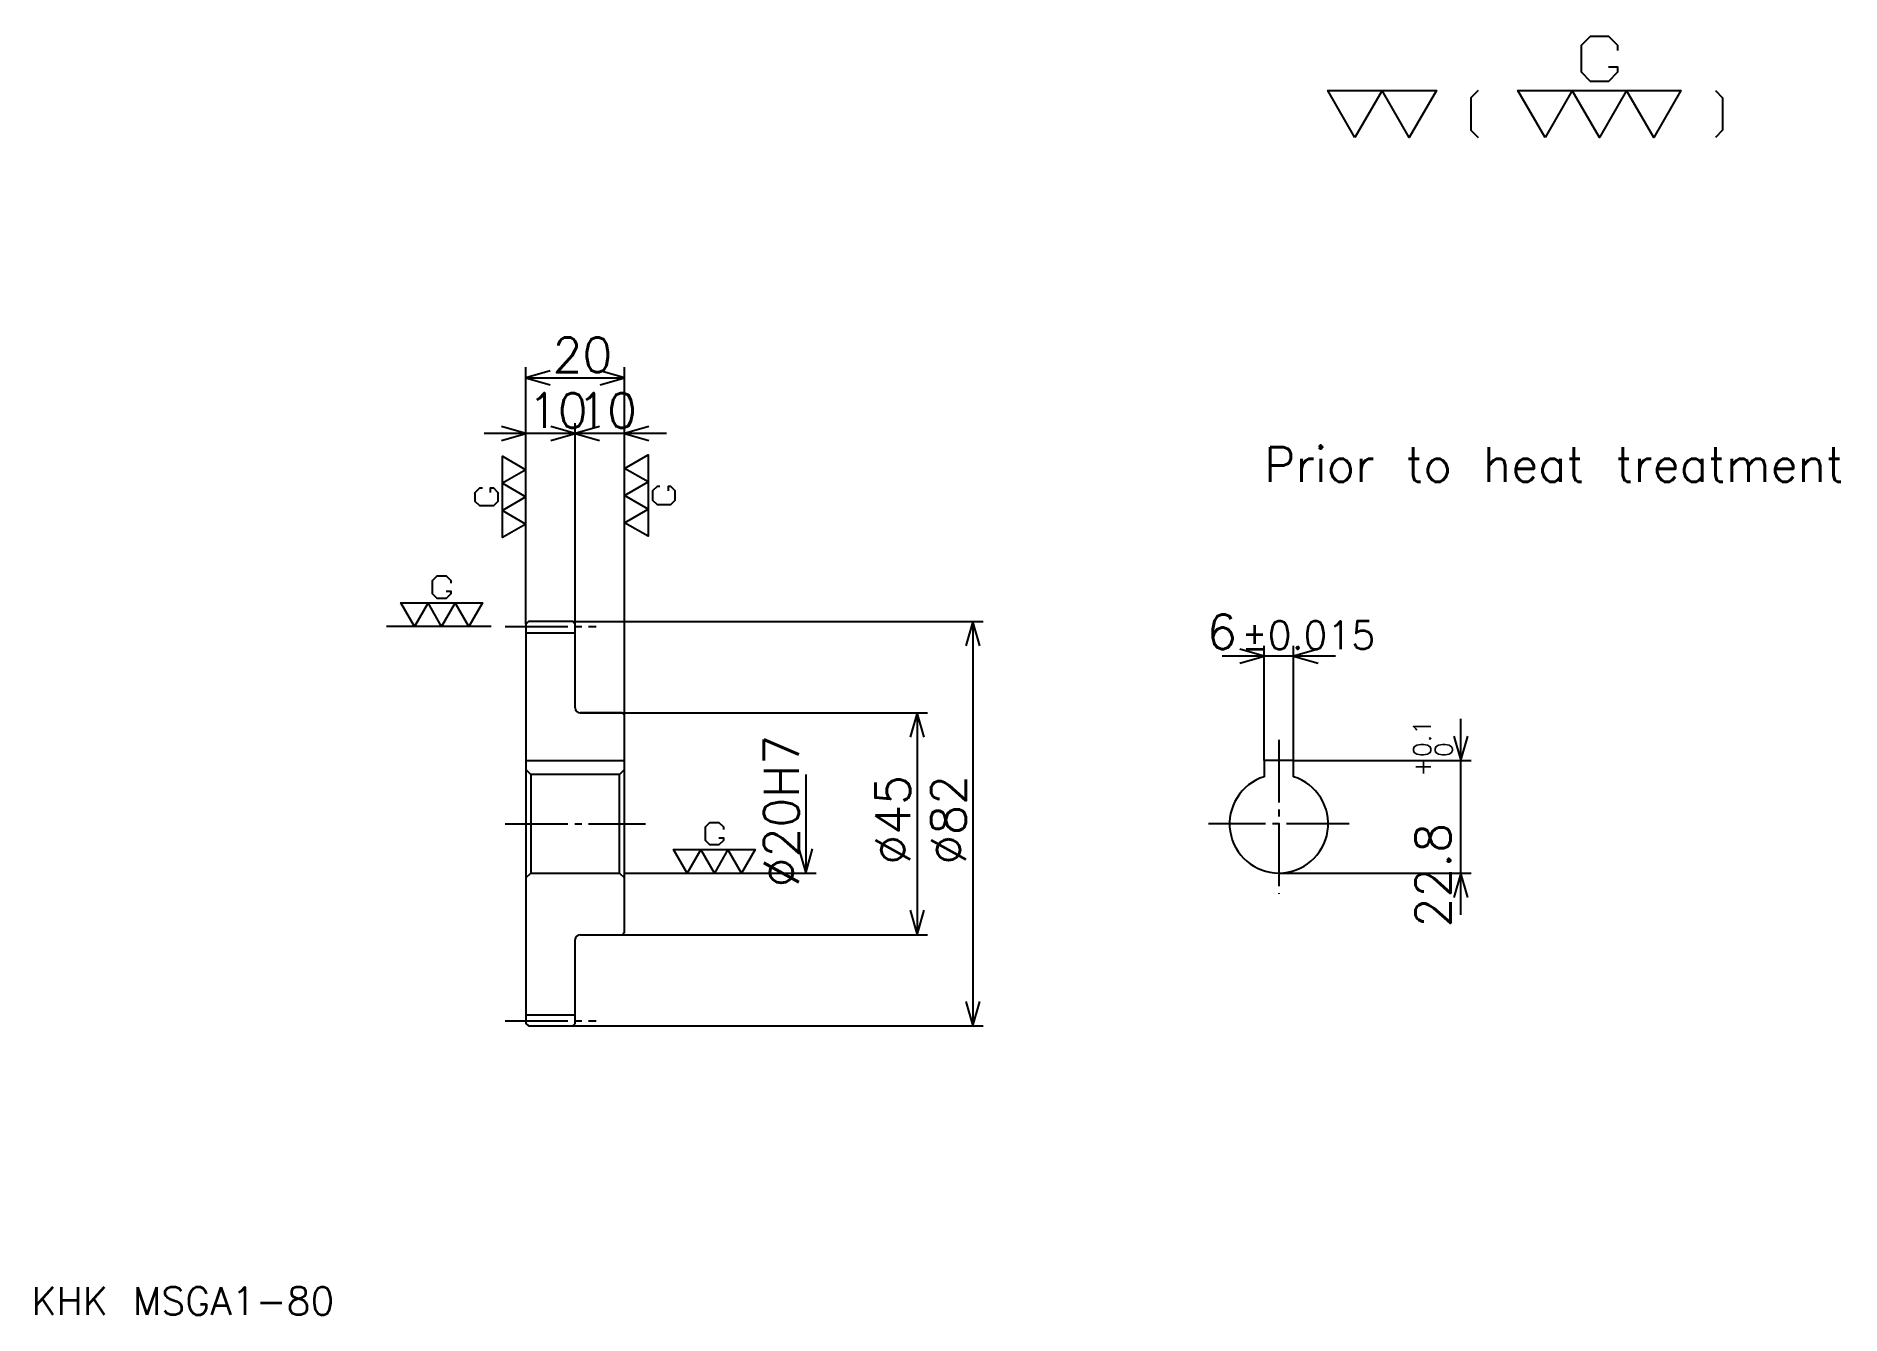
# Model space of a CAD drawing. Extents: x 15 to 381, y 16 to 275.
import ezdxf

# ---------------------------------------------------------------- set-up
doc = ezdxf.new("R2010")
doc.units = 0
doc.linetypes.add('DASHDOT', pattern=[16.95652, 12.717391, -1.413043, 1.413043, -1.413043])
doc.layers.get('0').update_dxf_attribs({"linetype": 'CONTINUOUS'})
doc.layers.add('DASHDOT', color=6, linetype='DASHDOT')
doc.styles.add('KANJI', font='TXT', dxfattribs={"bigfont": 'BIGFONT'})

msp = doc.modelspace()

# ---------------------------------------------------------------- linework, layer by layer
at = {"color": 5}
for p, q in [((114.456528, 156.163055), (114.456528, 207.739136)), ((114.456528, 205.619568), (134.456528, 205.619568)), ((134.456528, 156.163055), (134.456528, 207.739136)), ((132.934784, 194.315231), (105.978264, 194.315231)), ((142.934784, 194.315231), (115.978264, 194.315231)), ((124.456528, 156.163055), (124.456528, 196.434799)), ((114.456528, 155.663055), (114.456528, 156.163055)), ((123.956528, 156.163055), (134.456528, 156.163055)), ((124.456528, 155.663055), (124.456528, 156.163055)), ((134.456528, 156.163055), (207.228271, 156.163055)), ((134.456528, 137.163055), (134.456528, 156.163055)), ((205.108704, 156.163055), (205.108704, 74.163055)), ((264.17392, 127.963058), (264.17392, 151.278275)), ((270.17392, 127.963058), (270.17392, 151.278275)), ((278.652161, 149.158707), (255.695663, 149.158707)), ((125.456528, 137.663055), (134.456528, 137.663055)), ((134.456528, 137.663055), (195.92392, 137.663055)), ((193.804352, 137.663055), (193.804352, 92.663055)), ((304.086975, 96.684799), (304.086975, 136.441315)), ((171.195663, 125.163055), (171.195663, 105.163055)), ((270.17392, 127.963058), (306.206543, 127.963058)), ((134.456528, 105.163055), (173.315216, 105.163055)), ((267.17392, 105.163055), (306.206543, 105.163055)), ((125.456528, 92.663055), (134.456528, 92.663055)), ((134.456528, 92.663055), (195.92392, 92.663055)), ((123.956528, 74.163055), (134.456528, 74.163055)), ((134.456528, 74.163055), (207.228271, 74.163055))]:
    msp.add_line(p, q, dxfattribs=at)
at = {"color": 7}
msp.add_line((107.391312, 155.163055), (86.195656, 155.163055), dxfattribs=at)
at = {"color": 4}
for p, q in [((114.456528, 153.913055), (124.456528, 153.913055)), ((114.456528, 127.963058), (134.456528, 127.963058)), ((115.456528, 125.163055), (115.456528, 105.163055)), ((133.456528, 125.163055), (134.456528, 126.163055)), ((133.456528, 105.163055), (134.456528, 104.163055)), ((114.456528, 76.413055), (124.456528, 76.413055))]:
    msp.add_line(p, q, dxfattribs=at)
at = {"color": 7}
for points in [[(334.043488, 268.676086), (335.880432, 268.676086), (335.880432, 267.573914), (334.043488, 265.736969), (330.369568, 265.736969), (328.532623, 267.573914), (328.532623, 273.084778), (330.369568, 274.921753), (334.043488, 274.921753), (335.880432, 273.084778), (335.880432, 271.982605)], [(282.608704, 254.347824), (277.097839, 263.899994), (299.141296, 263.899994), (293.630432, 254.347824), (288.119568, 263.899994), (282.608704, 254.347824)], [(307.591309, 263.899994), (306.121735, 262.43042), (306.121735, 255.817383), (307.591309, 254.347824)], [(321.184784, 254.347824), (315.67392, 263.899994), (348.739136, 263.899994), (343.228271, 254.347824), (337.717407, 263.899994), (332.206543, 254.347824), (326.695648, 263.899994), (321.184784, 254.347824)], [(355.719574, 263.899994), (357.189148, 262.43042), (357.189148, 255.817383), (355.719574, 254.347824)], [(114.456528, 175.945663), (109.680443, 173.190231), (109.680443, 189.722839), (114.456528, 186.967407), (109.680443, 184.211975), (114.456528, 181.456543), (109.680443, 178.701096), (114.456528, 175.945663)], [(134.456528, 187.250015), (139.23262, 190.005447), (139.23262, 173.472839), (134.456528, 176.228271), (139.23262, 178.983704), (134.456528, 181.739136), (139.23262, 184.494583), (134.456528, 187.250015)], [(107.292397, 182.375), (107.292397, 183.293488), (107.843483, 183.293488), (108.761963, 182.375), (108.761963, 180.538055), (107.843483, 179.619568), (105.088051, 179.619568), (104.169571, 180.538055), (104.169571, 182.375), (105.088051, 183.293488), (105.639137, 183.293488)], [(141.620667, 183.576111), (141.069565, 183.576111), (140.151093, 182.657623), (140.151093, 180.820679), (141.069565, 179.902191), (143.825012, 179.902191), (144.743484, 180.820679), (144.743484, 182.657623), (143.825012, 183.576111), (143.273926, 183.576111), (143.273926, 182.657623)], [(98.277176, 162.327179), (99.195656, 162.327179), (99.195656, 161.776093), (98.277176, 160.85762), (96.440224, 160.85762), (95.521744, 161.776093), (95.521744, 164.531525), (96.440224, 165.450012), (98.277176, 165.450012), (99.195656, 164.531525), (99.195656, 163.980438)], [(91.847832, 155.163055), (89.0924, 159.939148), (105.625008, 159.939148), (102.869568, 155.163055), (100.114136, 159.939148), (97.358704, 155.163055), (94.603264, 159.939148), (91.847832, 155.163055)], [(153.603271, 112.327187), (154.521744, 112.327187), (154.521744, 111.7761), (153.603271, 110.85762), (151.766312, 110.85762), (150.847839, 111.7761), (150.847839, 114.531532), (151.766312, 115.450012), (153.603271, 115.450012), (154.521744, 114.531532), (154.521744, 113.980446)], [(147.17392, 105.163055), (144.418488, 109.93914), (160.951096, 109.93914), (158.195663, 105.163055), (155.440216, 109.93914), (152.684784, 105.163055), (149.929352, 109.93914), (147.17392, 105.163055)]]:
    msp.add_lwpolyline(points, dxfattribs=at)
at = {"color": 5}
for points in [[(119.402176, 207.032623), (114.456528, 205.619568), (119.402176, 204.206543)], [(129.51088, 204.206543), (134.456528, 205.619568), (129.51088, 207.032623)], [(109.51088, 192.902191), (114.456528, 194.315231), (109.51088, 195.728271)], [(119.51088, 192.902191), (124.456528, 194.315231), (119.51088, 195.728271)], [(129.402176, 195.728271), (124.456528, 194.315231), (129.402176, 192.902191)], [(139.402176, 195.728271), (134.456528, 194.315231), (139.402176, 192.902191)], [(206.521744, 151.217407), (205.108704, 156.163055), (203.695663, 151.217407)], [(259.228271, 147.745667), (264.17392, 149.158707), (259.228271, 150.571747)], [(275.119568, 150.571747), (270.17392, 149.158707), (275.119568, 147.745667)], [(195.217392, 132.717407), (193.804352, 137.663055), (192.391312, 132.717407)], [(302.67392, 132.908707), (304.086975, 127.963058), (305.5, 132.908707)], [(169.782623, 110.108704), (171.195663, 105.163055), (172.608704, 110.108704)], [(305.5, 100.217407), (304.086975, 105.163055), (302.67392, 100.217407)], [(192.391312, 97.608704), (193.804352, 92.663055), (195.217392, 97.608704)], [(203.695663, 79.108704), (205.108704, 74.163055), (206.521744, 79.108704)]]:
    msp.add_lwpolyline(points, dxfattribs=at)
at = {"color": 4}
for points in [[(124.456528, 138.663055), (124.456528, 155.663055), (123.956528, 156.163055), (114.956528, 156.163055), (114.456528, 155.663055), (114.456528, 104.163055)], [(125.456528, 92.663055), (133.956528, 92.663055), (134.456528, 93.163055), (134.456528, 137.163055), (133.956528, 137.663055), (125.456528, 137.663055)], [(114.456528, 104.163055), (115.456528, 105.163055), (133.456528, 105.163055), (133.456528, 125.163055), (115.456528, 125.163055), (114.456528, 126.163055)], [(270.17392, 124.702446), (270.17392, 127.963058), (264.17392, 127.963058), (264.17392, 124.702446)], [(114.456528, 104.163055), (114.456528, 74.663055), (114.956528, 74.163055), (123.956528, 74.163055), (124.456528, 74.663055), (124.456528, 91.663055)]]:
    msp.add_lwpolyline(points, dxfattribs=at)
for centre, radius, start, end in [((125.456528, 138.663055), 1, 180, 270), ((267.17392, 115.163055), 10, 107.45760275, 72.54239725), ((125.456528, 91.663055), 1, 90, 180)]:
    msp.add_arc(centre, radius, start, end, dxfattribs=at)
at = {"layer": 'DASHDOT', "color": 7}
for p, q in [((110.2174, 155.163055), (128.695663, 155.163055)), ((267.17392, 132.202179), (267.17392, 100.923927)), ((110.2174, 115.163055), (138.695663, 115.163055)), ((281.413055, 115.163055), (252.934784, 115.163055)), ((110.2174, 75.163055), (128.695663, 75.163055))]:
    msp.add_line(p, q, dxfattribs=at)

# ---------------------------------------------------------------- texts
at = {"color": 7, "style": 'KANJI'}
for s, height, p in [('20', 7.065217, (119.864136, 206.75)), ('10', 7.065217, (114.864136, 195.445663)), ('10', 7.065217, (124.864136, 195.445663)), ('Prior to heat treatment', 7.065217, (264.17392, 184.484802)), ('6', 7.065217, (252.58992, 150.571747)), ('%%p0.015', 5.652174, (259.583618, 150.571747)), ('KHK MSGA1-80', 5.652174, (14.130435, 15.543478))]:
    msp.add_text(s, height=height, dxfattribs=at).set_placement(p)
for s, height, p in [('%%c20H7', 7.065217, (169.782623, 102.269035)), ('0.1', 3.532609, (298.010864, 128.675171)), ('0', 3.532609, (302.391296, 128.675171)), ('+', 3.532609, (298.010864, 124.718643)), ('%%c45', 7.065217, (192.391312, 106.861427)), ('%%c82', 7.065217, (203.695663, 106.86142)), ('22.8', 7.065217, (301.967407, 94.137589))]:
    msp.add_text(s, height=height, rotation=90, dxfattribs=at).set_placement(p)

doc.saveas('drawing.dxf')
